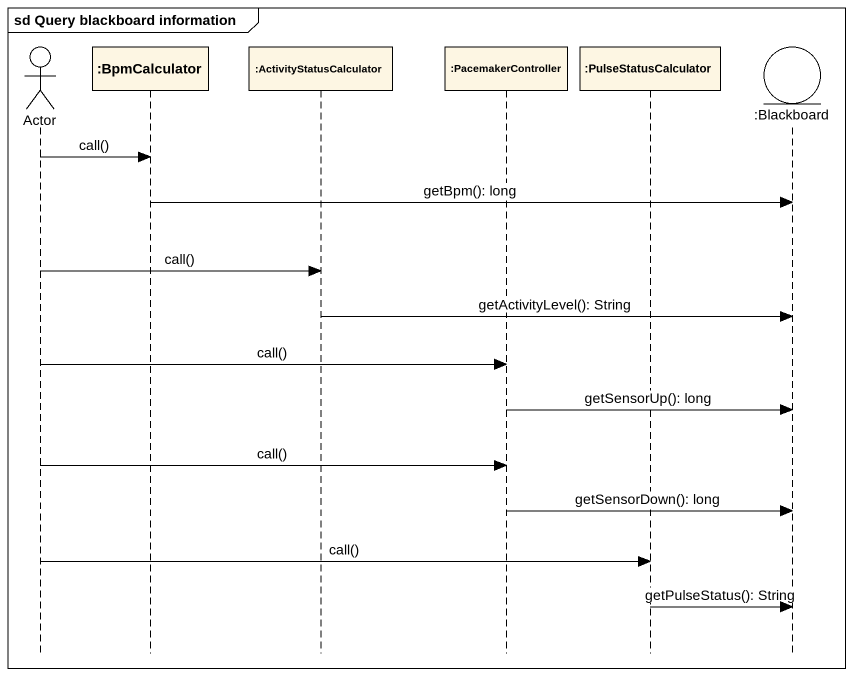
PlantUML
@startuml
mainframe sd Query blackboard information
hide footbox
actor "Actor" as Actor_
participant ":BpmCalculator" as BpmCalculator
participant ":ActivityStatusCalculator" as ActivityStatusCalculator
participant ":PacemakerController" as PacemakerController
participant ":PulseStatusCalculator" as PulseStatusCalculator
entity ":Blackboard" as Blackboard

Actor_ -> BpmCalculator : call()
BpmCalculator -> Blackboard : getBpm(): long
Actor_ -> ActivityStatusCalculator : call()
ActivityStatusCalculator -> Blackboard : getActivityLevel(): String
Actor_ -> PacemakerController : call()
PacemakerController -> Blackboard : getSensorUp(): long
Actor_ -> PacemakerController : call()
PacemakerController -> Blackboard : getSensorDown(): long
Actor_ -> PulseStatusCalculator : call()
PulseStatusCalculator -> Blackboard : getPulseStatus(): String
@enduml
